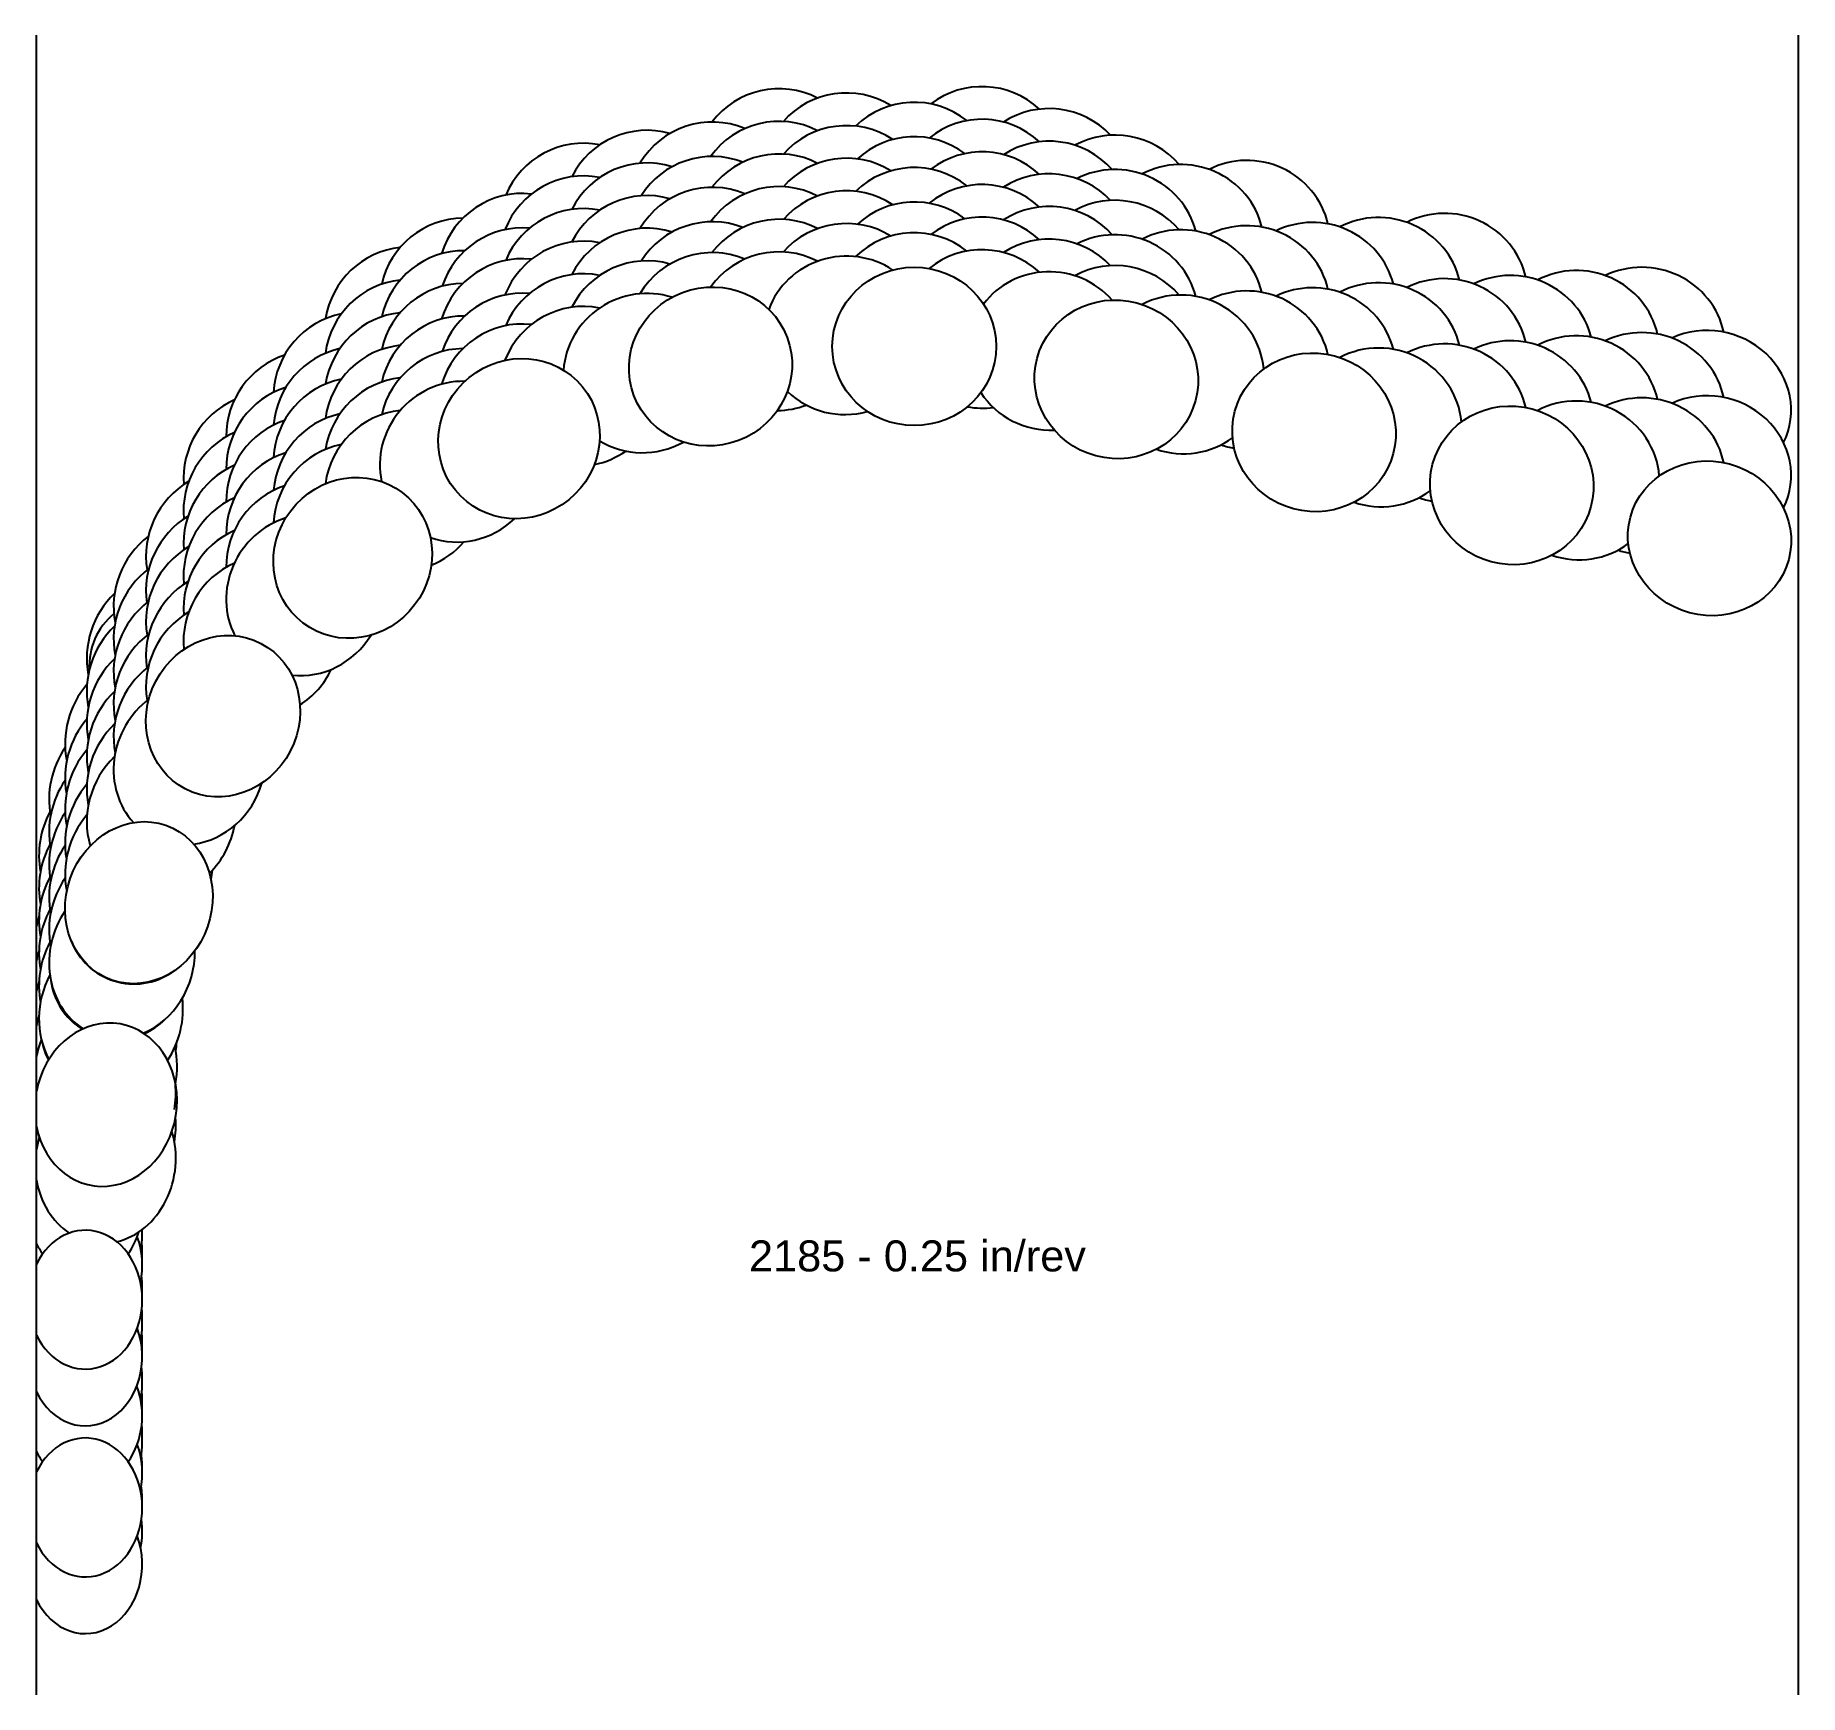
# Model space of a CAD drawing. Header units: inches. Extents: x -6.75 to 0, y -5.22 to 1.13.
import ezdxf
from ezdxf.enums import TextEntityAlignment as Align

# ---------------------------------------------------------------- set-up
doc = ezdxf.new("R2010")
doc.units = ezdxf.units.IN
doc.header["$MEASUREMENT"] = 0
for name, color, linetype, true_color in [('Blade_1', 30, 'Continuous', 0xff7f00), ('Blade_2', 7, 'Continuous', 0xcccc00), ('Blade_3', 7, 'Continuous', 0x00cc00), ('Blade_4', 7, 'Continuous', 0x00cccc), ('Blade_5', 7, 'Continuous', 0x0066cc), ('Blade_6', 190, 'Continuous', 0x7f00ff)]:
    doc.layers.add(name, color=color, linetype=linetype, true_color=true_color)
doc.layers.add('Gage_Line', color=7, linetype='Continuous')
doc.styles.get("Standard").update_dxf_attribs({"font": 'arial.ttf'})

msp = doc.modelspace()

# ---------------------------------------------------------------- linework, layer by layer
at = {"layer": 'Blade_1'}
for centre, major_axis, ratio, start_param, end_param in [((-3.3872, 0.4411), (0.314, 0), 0.965926, 7.188135, 8.621961), ((-4.1677, 0.3643), (0.2935, 0.1116), 0.964802, 7.096368, 8.519293), ((-2.6132, 0.3149), (0.3033, -0.0813), 0.965926, 6.779601, 8.608848), ((-3.3872, 0.1911), (0.314, 0), 0.965926, 7.188135, 8.621961), ((-4.9015, 0.0881), (0.2437, 0.198), 0.962294, 7.060321, 8.446882), ((-4.1677, 0.1143), (0.2935, 0.1116), 0.964802, 7.096368, 8.519293), ((-1.8557, 0.1119), (0.3033, -0.0813), 0.965926, 6.779601, 8.59029), ((-2.6132, 0.0649), (0.3033, -0.0813), 0.965926, 6.779601, 8.608848), ((-1.0981, -0.0911), (0.3033, -0.0813), 0.965926, 6.779601, 8.589871), ((-4.9015, -0.1619), (0.2437, 0.198), 0.962294, 7.060321, 8.446882), ((-1.8557, -0.1381), (0.3033, -0.0813), 0.965926, 6.779601, 8.59029), ((-0.3406, -0.2941), (0.3033, -0.0813), 0.939693, 6.094226, 8.579425), ((-5.5386, -0.3688), (0.1901, 0.2499), 0.949733, 7.122115, 8.45039), ((-1.0981, -0.3411), (0.3033, -0.0813), 0.965926, 6.779601, 8.589871), ((-0.3406, -0.5441), (0.3033, -0.0813), 0.939693, 6.094226, 8.579425), ((-5.5386, -0.6188), (0.1901, 0.2499), 0.949733, 7.122115, 8.45039), ((-6.0353, -0.9752), (0.145, 0.2785), 0.924461, 0.984063, 2.23392), ((-6.0353, -1.2252), (0.145, 0.2785), 0.924461, 0.984063, 2.23392), ((-6.3578, -1.6897), (0.1036, 0.2964), 0.888144, 1.156667, 2.137485), ((-6.3578, -1.9397), (0.1036, 0.2964), 0.888144, 1.156667, 2.137485), ((-6.3764, -2.2442), (0.0665, 0.2482), 1, 2.201329, 4.000768), ((-6.484, -2.4636), (0.0548, 0.3092), 0.863508, 7.709893, 7.843721), ((-6.484, -2.7136), (0.0548, 0.3092), 0.863508, 1.426707, 1.560536), ((-6.484, -2.9636), (0.0548, 0.3092), 0.863508, 1.993296, 7.843721), ((-6.484, -2.7136), (0.0548, 0.3092), 0.863508, 4.724819, 4.828023), ((-6.5628, -3.7104), (0, 0.266), 0.819152, 2.1082, 7.316578), ((-6.5628, -3.4604), (0, 0.266), 0.819152, 4.488618, 4.781683), ((-6.5628, -4.0062), (0, 0.266), 0.819152, 4.666332, 4.860563), ((-6.5628, -4.5062), (0, 0.266), 0.819152, 2.1082, 7.316578), ((-6.5628, -4.2562), (0, 0.266), 0.819152, 4.488618, 4.902453)]:
    msp.add_ellipse(centre, major_axis=major_axis, ratio=ratio, start_param=start_param, end_param=end_param, dxfattribs=at)
for centre, major_axis, ratio in [((-4.1677, -0.1357), (0.2935, 0.1116), 0.964802), ((-3.3872, -0.0589), (0.314, 0), 0.965926), ((-2.6132, -0.1851), (0.3033, -0.0813), 0.965926), ((-1.8557, -0.3881), (0.3033, -0.0813), 0.965926), ((-4.9015, -0.4119), (0.2437, 0.198), 0.962294), ((-1.0981, -0.5911), (0.3033, -0.0813), 0.965926), ((-0.3406, -0.7941), (0.3033, -0.0813), 0.939693), ((-5.5386, -0.8688), (0.1901, 0.2499), 0.949733), ((-6.0353, -1.4752), (0.145, 0.2785), 0.924461), ((-6.3578, -2.1897), (0.1036, 0.2964), 0.888144)]:
    msp.add_ellipse(centre, major_axis=major_axis, ratio=ratio, dxfattribs=at)
at = {"layer": 'Blade_2'}
for centre, major_axis, ratio, start_param, end_param in [((-3.6493, 0.4835), (0.3114, 0.0401), 0.965774, 7.120541, 8.597078), ((-2.8673, 0.4235), (0.3092, -0.0545), 0.965926, 7.162047, 8.625796), ((-4.42, 0.3389), (0.2794, 0.1434), 0.96407, 7.051752, 8.505514), ((-3.6493, 0.2335), (0.3114, 0.0401), 0.965774, 7.120541, 8.597078), ((-2.8673, 0.1735), (0.3092, -0.0545), 0.965926, 7.162047, 8.625796), ((-4.42, 0.0889), (0.2794, 0.1434), 0.96407, 7.051752, 8.505514), ((-5.1269, -0.0003), (0.2231, 0.2209), 0.961309, 7.036055, 8.445515), ((-3.6493, -0.0165), (0.3114, 0.0401), 0.965774, 7.120541, 8.958262), ((-2.8673, -0.0765), (0.3092, -0.0545), 0.965926, 7.162047, 8.970555), ((-4.42, -0.1611), (0.2794, 0.1434), 0.96407, 7.051752, 8.897822), ((-5.1269, -0.2503), (0.2231, 0.2209), 0.961309, 7.036055, 8.445515), ((-5.1269, -0.5003), (0.2231, 0.2209), 0.961309, 7.036055, 8.874199), ((-5.7216, -0.511), (0.1735, 0.2617), 0.943549, 0.857845, 2.190605), ((-3.6493, -0.0165), (0.3114, 0.0401), 0.965774, 3.794044, 4.857676), ((-2.8673, -0.0765), (0.3092, -0.0545), 0.965926, 3.875182, 4.93533), ((-5.7216, -0.761), (0.1735, 0.2617), 0.943549, 0.857845, 2.190605), ((-4.42, -0.1611), (0.2794, 0.1434), 0.96407, 3.665324, 4.748796), ((-5.7216, -1.011), (0.1735, 0.2617), 0.943549, 0.857845, 2.661239), ((-5.1269, -0.5003), (0.2231, 0.2209), 0.961309, 3.572353, 4.694254), ((-6.1635, -1.1585), (0.1325, 0.2847), 0.910768, 1.037972, 2.247364), ((-6.1635, -1.4085), (0.1325, 0.2847), 0.910768, 1.037972, 2.247364), ((-5.7216, -1.011), (0.1735, 0.2617), 0.943549, 3.586558, 4.749576), ((-6.1635, -1.6585), (0.1325, 0.2847), 0.910768, 1.037972, 2.783183), ((-6.4224, -1.8985), (0.0868, 0.3018), 0.880061, 1.212146, 2.08933), ((-6.1635, -1.6585), (0.1325, 0.2847), 0.910768, 3.667852, 4.874854), ((-6.4224, -2.1485), (0.0868, 0.3018), 0.880061, 1.212146, 2.08933), ((-6.4224, -2.3985), (0.0868, 0.3018), 0.880061, 1.212146, 2.896113), ((-6.4224, -2.3985), (0.0868, 0.3018), 0.880061, 3.753414, 5.039866), ((-6.4399, -2.4556), (0.0665, 0.2482), 1, 1.958429, 2.850813), ((-6.4399, -2.4556), (0.0665, 0.2482), 1, 3.811771, 4.1869), ((-6.4854, -2.9309), (0.0391, 0.3116), 0.855013, 4.6571, 4.970683), ((-6.4854, -3.1809), (0.0391, 0.3116), 0.855013, 7.659816, 7.813379), ((-6.4854, -3.1809), (0.0391, 0.3116), 0.855013, 3.445077, 5.194831), ((-6.4854, -3.1809), (0.0391, 0.3116), 0.855013, 8.185929, 9.027877), ((-6.5628, -3.4277), (0, 0.266), 0.819152, 4.650813, 4.659133), ((-6.5628, -3.6777), (0, 0.266), 0.819152, 4.650813, 4.899965), ((-6.5628, -3.9277), (0, 0.266), 0.819152, 2.1082, 5.133076), ((-6.5628, -4.2236), (0, 0.266), 0.819152, 4.651001, 4.84031), ((-6.5628, -4.4736), (0, 0.266), 0.819152, 4.651001, 4.900157), ((-6.5628, -4.7236), (0, 0.266), 0.819152, 2.1082, 5.133281)]:
    msp.add_ellipse(centre, major_axis=major_axis, ratio=ratio, start_param=start_param, end_param=end_param, dxfattribs=at)
at = {"layer": 'Blade_3'}
for centre, major_axis, ratio, start_param, end_param in [((-3.9101, 0.4994), (0.3044, 0.0771), 0.965384, 7.106119, 8.577419), ((-3.1259, 0.5079), (0.3128, -0.0274), 0.965926, 7.171175, 8.64723), ((-4.6653, 0.2883), (0.2626, 0.1722), 0.963223, 7.053266, 8.494318), ((-2.3607, 0.334), (0.3033, -0.0813), 0.965926, 6.767352, 8.619039), ((-3.9101, 0.2494), (0.3044, 0.0771), 0.965384, 7.106119, 8.577419), ((-3.1259, 0.2579), (0.3128, -0.0274), 0.965926, 7.171175, 8.64723), ((-1.6032, 0.131), (0.3033, -0.0813), 0.965926, 6.767768, 8.619039), ((-4.6653, 0.0383), (0.2626, 0.1722), 0.963223, 7.053266, 8.494318), ((-3.9101, -0.0006), (0.3044, 0.0771), 0.965384, 7.106119, 8.577419), ((-3.1259, 0.0079), (0.3128, -0.0274), 0.965926, 7.171175, 8.64723), ((-2.3607, 0.084), (0.3033, -0.0813), 0.965926, 6.767352, 8.619039), ((-0.8456, -0.072), (0.3033, -0.0813), 0.965926, 6.754093, 8.619039), ((-5.3398, -0.1112), (0.2067, 0.2364), 0.955661, 7.080232, 8.464604), ((-2.3607, -0.166), (0.3033, -0.0813), 0.965926, 6.621938, 8.619039), ((-1.6032, -0.119), (0.3033, -0.0813), 0.965926, 6.767768, 8.619039), ((-4.6653, -0.2117), (0.2626, 0.1722), 0.963223, 7.053266, 8.494318), ((-5.3398, -0.3612), (0.2067, 0.2364), 0.955661, 7.080232, 8.464604), ((-1.6032, -0.369), (0.3033, -0.0813), 0.965926, 6.621708, 8.619039), ((-0.8456, -0.322), (0.3033, -0.0813), 0.965926, 6.754093, 8.619039), ((-0.8456, -0.572), (0.3033, -0.0813), 0.965926, 6.60975, 8.619039), ((-5.3398, -0.6112), (0.2067, 0.2364), 0.955661, 7.080232, 8.464604), ((-3.9101, -0.0006), (0.3044, 0.0771), 0.965384, 4.467443, 4.828559), ((-3.1259, 0.0079), (0.3128, -0.0274), 0.965926, 4.611302, 4.929097), ((-5.8876, -0.672), (0.1569, 0.272), 0.937134, 0.907902, 2.221447), ((-4.6653, -0.2117), (0.2626, 0.1722), 0.963223, 4.318659, 4.73942), ((-2.3607, -0.166), (0.3033, -0.0813), 0.965926, 4.64392, 5.628744), ((-5.8876, -0.922), (0.1569, 0.272), 0.937134, 0.907902, 2.221447), ((-1.6032, -0.369), (0.3033, -0.0813), 0.965926, 4.64392, 5.629124), ((-5.3398, -0.6112), (0.2067, 0.2364), 0.955661, 4.223158, 4.719496), ((-0.8456, -0.572), (0.3033, -0.0813), 0.965926, 4.64392, 5.632422), ((-5.8876, -1.172), (0.1569, 0.272), 0.937134, 0.907902, 2.221447), ((-6.2713, -1.3556), (0.1196, 0.2903), 0.896089, 1.108564, 2.205769), ((-5.8876, -1.172), (0.1569, 0.272), 0.937134, 4.206805, 4.795634), ((-6.2713, -1.6056), (0.1196, 0.2903), 0.896089, 1.108564, 2.205769), ((-6.2713, -1.8556), (0.1196, 0.2903), 0.896089, 1.108564, 2.309882), ((-6.2713, -1.8556), (0.1196, 0.2903), 0.896089, 4.269986, 4.943099), ((-6.4646, -2.1155), (0.0707, 0.3059), 0.871847, 1.271224, 2.031881), ((-6.4646, -2.3655), (0.0707, 0.3059), 0.871847, 1.271224, 2.031881), ((-6.4646, -2.6155), (0.0707, 0.3059), 0.871847, 1.271224, 2.3612), ((-6.4646, -2.6155), (0.0707, 0.3059), 0.871847, 4.303482, 5.105409), ((-6.476, -2.675), (0.0665, 0.2482), 1, 2.04267, 2.308422), ((-6.5628, -3.3598), (0, 0.266), 0.819152, 2.1082, 2.290331), ((-6.5628, -3.3598), (0, 0.266), 0.819152, 3.992855, 4.362435), ((-6.5628, -3.6557), (0, 0.266), 0.819152, 4.671088, 4.858093), ((-6.5628, -3.9057), (0, 0.266), 0.819152, 4.671088, 4.907294), ((-6.5628, -4.1557), (0, 0.266), 0.819152, 3.993105, 5.155371), ((-6.5628, -4.1557), (0, 0.266), 0.819152, 2.1082, 2.290081)]:
    msp.add_ellipse(centre, major_axis=major_axis, ratio=ratio, start_param=start_param, end_param=end_param, dxfattribs=at)
at = {"layer": 'Blade_4'}
for centre, major_axis, ratio, start_param, end_param in [((-3.3872, 0.573), (0.314, 0), 0.965926, 7.158997, 8.650882), ((-4.1677, 0.4962), (0.2935, 0.1116), 0.964802, 7.068417, 8.546846), ((-2.6132, 0.4468), (0.3033, -0.0813), 0.965926, 7.233553, 8.638178), ((-3.3872, 0.323), (0.314, 0), 0.965926, 7.158997, 8.650882), ((-4.9015, 0.2201), (0.2437, 0.198), 0.962294, 7.035544, 8.47248), ((-4.1677, 0.2462), (0.2935, 0.1116), 0.964802, 7.068417, 8.546846), ((-2.6132, 0.1968), (0.3033, -0.0813), 0.965926, 7.233553, 8.638178), ((-3.3872, 0.073), (0.314, 0), 0.965926, 7.158997, 8.650882), ((-4.1677, -0.0038), (0.2935, 0.1116), 0.964802, 7.068417, 8.546846), ((-4.9015, -0.0299), (0.2437, 0.198), 0.962294, 7.035544, 8.47248), ((-2.6132, -0.0532), (0.3033, -0.0813), 0.965926, 7.233553, 8.638178), ((-5.5386, -0.2368), (0.1901, 0.2499), 0.949733, 0.819435, 2.190503), ((-4.9015, -0.2799), (0.2437, 0.198), 0.962294, 7.035544, 8.47248), ((-5.5386, -0.4868), (0.1901, 0.2499), 0.949733, 0.819435, 2.190503), ((-5.5386, -0.7368), (0.1901, 0.2499), 0.949733, 0.819435, 2.190503), ((-6.0353, -0.8433), (0.145, 0.2785), 0.924461, 0.972228, 2.254415), ((-6.0353, -1.0933), (0.145, 0.2785), 0.924461, 0.972228, 2.254415), ((-6.0353, -1.3433), (0.145, 0.2785), 0.924461, 0.972228, 2.254415), ((-6.3578, -1.5578), (0.1036, 0.2964), 0.888144, 1.154203, 2.160393), ((-6.3578, -1.8078), (0.1036, 0.2964), 0.888144, 1.154203, 2.160393), ((-6.3578, -2.0578), (0.1036, 0.2964), 0.888144, 1.154203, 2.160393), ((-6.3578, -2.0578), (0.1036, 0.2964), 0.888144, 4.872408, 4.989336), ((-6.484, -2.3317), (0.0548, 0.3092), 0.863508, 1.422741, 1.553365), ((-6.484, -2.5817), (0.0548, 0.3092), 0.863508, 1.422741, 1.553365), ((-6.484, -2.8317), (0.0548, 0.3092), 0.863508, 1.338107, 1.553365), ((-6.484, -2.8317), (0.0548, 0.3092), 0.863508, 4.697526, 5.156372), ((-6.5628, -3.5785), (0, 0.266), 0.819152, 4.461758, 5.13596), ((-6.5628, -3.8743), (0, 0.266), 0.819152, 4.653261, 4.847378), ((-6.5628, -4.1243), (0, 0.266), 0.819152, 4.653261, 4.889177), ((-6.5628, -4.3743), (0, 0.266), 0.819152, 4.461758, 5.135754)]:
    msp.add_ellipse(centre, major_axis=major_axis, ratio=ratio, start_param=start_param, end_param=end_param, dxfattribs=at)
at = {"layer": 'Blade_5'}
for centre, major_axis, ratio, start_param, end_param in [((-3.6493, 0.6085), (0.3114, 0.0401), 0.965774, 7.149534, 8.597077), ((-2.8673, 0.5485), (0.3092, -0.0545), 0.965926, 7.191149, 8.625796), ((-4.42, 0.4639), (0.2794, 0.1434), 0.96407, 7.078882, 8.505514), ((-3.6493, 0.3585), (0.3114, 0.0401), 0.965774, 7.149534, 8.597077), ((-2.8673, 0.2985), (0.3092, -0.0545), 0.965926, 7.191149, 8.625796), ((-2.1082, 0.3496), (0.3033, -0.0813), 0.965926, 6.755507, 8.604427), ((-4.42, 0.2139), (0.2794, 0.1434), 0.96407, 7.078882, 8.505514), ((-5.1269, 0.1247), (0.2231, 0.2209), 0.961309, 7.059288, 8.445515), ((-3.6493, 0.1085), (0.3114, 0.0401), 0.965774, 7.149534, 8.597077), ((-2.1082, 0.0996), (0.3033, -0.0813), 0.965926, 6.755507, 8.604427), ((-1.3506, 0.1467), (0.3033, -0.0813), 0.965926, 6.755157, 8.604996), ((-2.8673, 0.0485), (0.3092, -0.0545), 0.965926, 7.191149, 8.625796), ((-4.42, -0.0361), (0.2794, 0.1434), 0.96407, 7.078882, 8.505514), ((-1.3506, -0.1033), (0.3033, -0.0813), 0.965926, 6.755157, 8.604996), ((-0.5931, -0.0563), (0.3033, -0.0813), 0.953717, 6.73193, 8.592235), ((-5.1269, -0.1253), (0.2231, 0.2209), 0.961309, 7.059288, 8.445515), ((-2.1082, -0.1504), (0.3033, -0.0813), 0.965926, 6.755507, 8.604427), ((-0.5931, -0.3063), (0.3033, -0.0813), 0.953717, 6.73193, 8.592235), ((-5.1269, -0.3753), (0.2231, 0.2209), 0.961309, 7.059288, 8.445515), ((-1.3506, -0.3533), (0.3033, -0.0813), 0.965926, 6.755157, 8.604996), ((-5.7216, -0.386), (0.1735, 0.2617), 0.943549, 0.875157, 2.190605), ((-0.5931, -0.5563), (0.3033, -0.0813), 0.953717, 6.73193, 8.592235), ((-5.7216, -0.636), (0.1735, 0.2617), 0.943549, 0.875157, 2.190605), ((-2.1082, -0.1504), (0.3033, -0.0813), 0.965926, 4.630406, 4.794669), ((-5.7216, -0.886), (0.1735, 0.2617), 0.943549, 0.875157, 2.190605), ((-1.3506, -0.3533), (0.3033, -0.0813), 0.965926, 4.630597, 4.794592), ((-6.1635, -1.0335), (0.1325, 0.2847), 0.910768, 1.046857, 2.247364), ((-0.5931, -0.5563), (0.3033, -0.0813), 0.953717, 4.643136, 4.794466), ((-6.1635, -1.2835), (0.1325, 0.2847), 0.910768, 1.046857, 2.247364), ((-6.1635, -1.5335), (0.1325, 0.2847), 0.910768, 1.046857, 2.247364), ((-6.4224, -1.7735), (0.0868, 0.3018), 0.880061, 1.210829, 2.08933), ((-6.4224, -2.0235), (0.0868, 0.3018), 0.880061, 1.210829, 2.08933), ((-6.4224, -2.2735), (0.0868, 0.3018), 0.880061, 1.210829, 2.08933), ((-6.4854, -3.0559), (0.0391, 0.3116), 0.855013, 4.6571, 4.955615), ((-6.4854, -3.0559), (0.0391, 0.3116), 0.855013, 8.185929, 8.200615), ((-6.5628, -3.5527), (0, 0.266), 0.819152, 4.663886, 4.886695), ((-6.5628, -3.8027), (0, 0.266), 0.819152, 4.475209, 4.886695), ((-6.5628, -4.0986), (0, 0.266), 0.819152, 4.664074, 4.84031), ((-6.5628, -4.3486), (0, 0.266), 0.819152, 4.664074, 4.886886), ((-6.5628, -4.5986), (0, 0.266), 0.819152, 4.475209, 4.886886)]:
    msp.add_ellipse(centre, major_axis=major_axis, ratio=ratio, start_param=start_param, end_param=end_param, dxfattribs=at)
at = {"layer": 'Blade_6'}
for centre, major_axis, ratio, start_param, end_param in [((-3.9101, 0.6244), (0.3044, 0.0771), 0.965384, 7.106119, 8.549339), ((-3.1259, 0.6329), (0.3128, -0.0274), 0.965926, 7.171175, 8.618105), ((-4.6653, 0.4133), (0.2626, 0.1722), 0.963223, 7.053266, 8.468014), ((-3.9101, 0.3744), (0.3044, 0.0771), 0.965384, 7.106119, 8.549339), ((-3.1259, 0.3829), (0.3128, -0.0274), 0.965926, 7.171175, 8.618105), ((-4.6653, 0.1633), (0.2626, 0.1722), 0.963223, 7.053266, 8.468014), ((-3.9101, 0.1244), (0.3044, 0.0771), 0.965384, 7.106119, 8.549339), ((-3.1259, 0.1329), (0.3128, -0.0274), 0.965926, 7.171175, 8.618105), ((-5.3398, 0.0138), (0.2067, 0.2364), 0.955661, 7.080232, 8.44052), ((-4.6653, -0.0867), (0.2626, 0.1722), 0.963223, 7.053266, 8.468014), ((-5.3398, -0.2362), (0.2067, 0.2364), 0.955661, 7.080232, 8.44052), ((-5.3398, -0.4862), (0.2067, 0.2364), 0.955661, 7.080232, 8.44052), ((-5.8876, -0.547), (0.1569, 0.272), 0.937134, 0.907902, 2.200012), ((-5.8876, -0.797), (0.1569, 0.272), 0.937134, 0.907902, 2.200012), ((-5.8876, -1.047), (0.1569, 0.272), 0.937134, 0.907902, 2.200012), ((-6.2713, -1.2306), (0.1196, 0.2903), 0.896089, 1.108564, 2.205769), ((-6.2908, -1.2824), (0.0665, 0.2482), 1, 0.947384, 1.888224), ((-6.2713, -1.4806), (0.1196, 0.2903), 0.896089, 1.108564, 2.205769), ((-6.2713, -1.7306), (0.1196, 0.2903), 0.896089, 1.108564, 2.205769), ((-6.4646, -1.9905), (0.0707, 0.3059), 0.871847, 1.271224, 2.031881), ((-6.4646, -2.2405), (0.0707, 0.3059), 0.871847, 1.271224, 2.031881), ((-6.4646, -2.4905), (0.0707, 0.3059), 0.871847, 1.271224, 2.031881), ((-6.5628, -3.5307), (0, 0.266), 0.819152, 4.671088, 4.844912), ((-6.5628, -3.7807), (0, 0.266), 0.819152, 4.671088, 4.844912), ((-6.5628, -4.0307), (0, 0.266), 0.819152, 4.475209, 4.907294)]:
    msp.add_ellipse(centre, major_axis=major_axis, ratio=ratio, start_param=start_param, end_param=end_param, dxfattribs=at)
at = {"layer": 'Gage_Line'}
for p, q in [((-6.75, -5.2236), (-6.75, 1.1329)), ((0, -5.2236), (0, 1.1329))]:
    msp.add_line(p, q, dxfattribs=at)

# ---------------------------------------------------------------- texts
msp.add_text('2185 - 0.25 in/rev', height=0.11875).set_placement((-3.375, -3.5427), align=Align.MIDDLE_CENTER)

doc.saveas('drawing.dxf')
